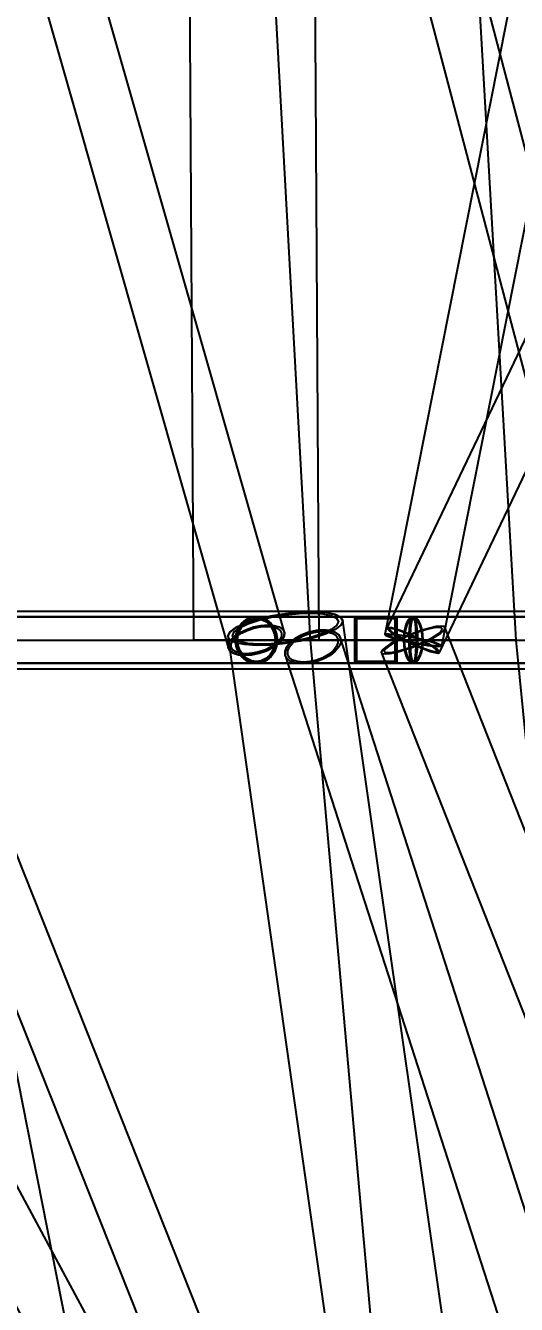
# Model space of a CAD drawing. Header units: millimetres. Extents: x -35150 to 1012618, y -518 to 497000.
# Drawn here: x 19118 to 23409, y 44193 to 55371 of the extents above; entities that cross this region are included whole.
import ezdxf

# ---------------------------------------------------------------- set-up
doc = ezdxf.new("R2010")
doc.units = ezdxf.units.MM
doc.layers.add('D-STR-DIM', color=7, linetype='Continuous', lineweight=13)
doc.layers.add('D-STR-STRC', color=7, linetype='Continuous', lineweight=25)
doc.styles.add('OpenSansCondensed-Light', font='OpenSansCondensed-Light.ttf')
doc.styles.add('TOWER_UNICODE', font='Arial Unicode.ttf')
doc.dimstyles.new('EZDXF', dxfattribs={"dimtxt": 0.25, "dimasz": 0.175, "dimexe": 0.375, "dimexo": 0.125, "dimgap": 0.1, "dimtad": 1, "dimlfac": 100, "dimzin": 12, "dimdsep": 46, "dimtxsty": 'OpenSansCondensed-Light', "dimblk": 'ARCHTICK', "dimcen": 2.5, "dimazin": 3, "dimtfac": 0.5, "dimtmove": 2, "dimatfit": 3})

# ---------------------------------------------------------------- blocks, each defined once
blk = doc.blocks.new('_ARCHTICK')
at = {"color": 0, "linetype": 'BYBLOCK', "const_width": 0.15}
blk.add_lwpolyline([(-0.5, -0.5), (0.5, 0.5)], dxfattribs=at)

msp = doc.modelspace()

# ---------------------------------------------------------------- linework, layer by layer
at = {"layer": 'D-STR-STRC'}
for points in [[(27218.6, 75049), (22257.6, 50049), (22266.1, 50040.8), (22291, 50029.8), (22330.6, 50016.8), (22382.2, 50002.6), (22442.3, 49988.3), (22506.8, 49974.8), (22571.3, 49963), (22631.4, 49953.7), (22683, 49947.5), (22722.6, 49945), (22747.5, 49946.2), (22756, 49951), (27717, 74951)], [(28251.9, 62610), (22277.9, 50110), (22280.9, 50098.7), (22299.2, 50080.5), (22331.7, 50057), (22376.1, 50029.5), (22429.4, 50000), (22488, 49970.5), (22547.9, 49943), (22605, 49919.5), (22655.4, 49901.3), (22695.7, 49890), (22723, 49886.1), (22735.7, 49890), (28709.7, 62390)], [(17317.7, 62433.7), (20889.9, 49933.7), (20904.7, 49906.2), (20935.1, 49885.1), (20979.2, 49871.9), (21033.9, 49867.4), (21095.5, 49871.9), (21159.8, 49885.1), (21222.4, 49906.2), (21279, 49933.7), (21325.8, 49965.7), (21359.6, 50000), (21378.2, 50034.3), (21380.1, 50066.3), (17807.9, 62566.3)], [(20813.9, 62433), (24112, 49933), (24129.6, 49905.2), (24162.6, 49883.9), (24209, 49870.5), (24265.4, 49865.9), (24328, 49870.5), (24392.6, 49883.9), (24454.8, 49905.2), (24510.3, 49933), (24555.4, 49965.3), (24586.9, 50000), (24602.8, 50034.7), (24601.9, 50067), (21303.8, 62567)], [(15185.2, 49796.8), (22506.8, 49796.8), (22514, 49803.7), (22520.6, 49824), (22526.3, 49856.3), (22530.7, 49898.4), (22533.5, 49947.4), (22534.4, 50000), (22533.5, 50052.6), (22530.7, 50101.6), (22526.3, 50143.7), (22520.6, 50176), (22514, 50196.3), (22506.8, 50203.2), (15185.2, 50203.2)], [(20739.4, 37597.7), (18251.1, 50197.7), (18226, 50238.2), (18168.7, 50269.2), (18083, 50288.7), (17974.8, 50295.4), (17851.4, 50288.7), (17721.4, 50269.2), (17593.4, 50238.2), (17476.3, 50197.7), (17378, 50150.6), (17305.2, 50100), (17262.9, 50049.4), (17254, 50002.3), (19742.4, 37402.3)], [(17497.3, 49796.8), (21135, 49796.8), (21181.3, 49803.7), (21224.4, 49824), (21261.4, 49856.3), (21289.8, 49898.4), (21307.7, 49947.4), (21313.8, 50000), (21307.7, 50052.6), (21289.8, 50101.6), (21261.4, 50143.7), (21224.4, 50176), (21181.3, 50196.3), (21135, 50203.2), (17497.3, 50203.2)], [(23694.1, 37567.2), (21892.1, 50167.2), (21875, 50198.7), (21824.7, 50223.5), (21744.7, 50239.9), (21640.5, 50246.7), (21519.1, 50243.6), (21388.9, 50230.6), (21258.6, 50208.8), (21137.3, 50179.5), (21033.1, 50144.8), (20953.1, 50107.1), (20902.8, 50068.9), (20885.7, 50032.8), (22687.7, 37432.8)], [(24356.9, 50203.2), (21135, 50203.2), (21087.4, 50196.3), (21043.1, 50176), (21005, 50143.7), (20975.8, 50101.6), (20957.4, 50052.6), (20951.2, 50000), (20957.4, 49947.4), (20975.8, 49898.4), (21005, 49856.3), (21043.1, 49824), (21087.4, 49803.7), (21135, 49796.8), (24356.9, 49796.8)], [(27618.8, 50203.2), (22506.8, 50203.2), (22484.4, 50196.3), (22463.5, 50176), (22445.6, 50143.7), (22431.8, 50101.6), (22423.2, 50052.6), (22420.2, 50000), (22423.2, 49947.4), (22431.8, 49898.4), (22445.6, 49856.3), (22463.5, 49824), (22484.4, 49803.7), (22506.8, 49796.8), (27618.8, 49796.8)], [(29524.1, 50203.2), (22506.8, 50203.2), (22497.2, 50196.3), (22488.2, 50176), (22480.5, 50143.7), (22474.6, 50101.6), (22470.8, 50052.6), (22469.6, 50000), (22470.8, 49947.4), (22474.6, 49898.4), (22480.5, 49856.3), (22488.2, 49824), (22497.2, 49803.7), (22506.8, 49796.8), (29524.1, 49796.8)], [(29524.1, 50203.2), (22506.8, 50203.2), (22497.2, 50196.3), (22488.2, 50176), (22480.5, 50143.7), (22474.6, 50101.6), (22470.8, 50052.6), (22469.6, 50000), (22470.8, 49947.4), (22474.6, 49898.4), (22480.5, 49856.3), (22488.2, 49824), (22497.2, 49803.7), (22506.8, 49796.8), (29524.1, 49796.8)], [(23165.7, 37740.4), (18265.9, 50069.2), (18249.5, 50103), (18217.9, 50128.9), (18173.2, 50145.2), (18118.5, 50150.7), (18057.5, 50145.2), (17994.3, 50128.9), (17933.3, 50103), (17878.6, 50069.2), (17834, 50029.9), (17802.5, 49987.7), (17786.2, 49945.5), (17786.2, 49906.2), (22686, 37577.4)], [(25819.5, 37784.1), (21872, 50015.3), (21854.9, 50046.1), (21822.4, 50069.8), (21776.8, 50084.6), (21721.1, 50089.7), (21659.1, 50084.6), (21595.1, 50069.8), (21533.5, 50046.1), (21478.3, 50015.3), (21433.4, 49979.4), (21401.9, 49940.9), (21385.9, 49902.4), (21386.4, 49866.5), (25333.9, 37635.3)], [(27716.4, 37605.2), (22786.6, 50105.2), (22778.1, 50117.3), (22751.2, 50121.4), (22707.6, 50117.3), (22650.3, 50105.2), (22583.3, 50085.9), (22511, 50060.7), (22438.4, 50031.4), (22370.5, 50000), (22311.9, 49968.6), (22266.6, 49939.3), (22237.6, 49914.1), (22227, 49894.8), (27156.8, 37394.8)], [(22969.7, 37920.8), (16471.6, 50010.3), (16456.9, 50006.2), (16428.1, 49994.2), (16387.1, 49975), (16336.8, 49949.9), (16280.5, 49920.8), (16222, 49889.5), (16165.5, 49858.3), (16114.6, 49829.1), (16073, 49804.1), (16043.4, 49784.9), (16027.8, 49772.9), (16027.3, 49768.7), (22525.4, 37679.2)]]:
    msp.add_lwpolyline(points, dxfattribs=at)
for points in [[(20510, 62500), (20585, 50000), (21685, 50000), (21607.7, 62500)], [(20919, 62500), (21606.8, 50000), (23406.8, 50000), (22686, 62500)], [(5244.4, 49750), (27743.8, 49750), (27743.8, 50250), (5244.4, 50250)], [(13803.1, 49800), (27643, 49800), (27643, 50200), (13803.1, 50200)], [(15416.1, 49800), (22354.8, 49800), (22354.8, 50200), (15416.1, 50200)], [(21388.9, 49969.4), (21258.6, 49956.4), (21137.3, 49953.3), (21033.1, 49960.1), (20953.1, 49976.5), (20902.8, 50001.3), (20885.7, 50032.8), (20902.8, 50068.9), (20953.1, 50107.1), (21033.1, 50144.8), (21137.3, 50179.5), (21258.6, 50208.8), (21388.9, 50230.6), (21519.1, 50243.6), (21640.5, 50246.7), (21744.7, 50239.9), (21824.7, 50223.5), (21875, 50198.7), (21892.1, 50167.2), (21875, 50131.1), (21824.7, 50092.9), (21744.7, 50055.2), (21640.5, 50020.5), (21519.1, 49991.2)], [(21388.9, 49979.7), (21268.9, 49967.7), (21157.1, 49964.8), (21061.1, 49971.1), (20987.4, 49986.2), (20941.1, 50009), (20925.3, 50038.1), (20941.1, 50071.3), (20987.4, 50106.5), (21061.1, 50141.3), (21157.1, 50173.2), (21268.9, 50200.2), (21388.9, 50220.3), (21508.9, 50232.3), (21620.7, 50235.2), (21716.7, 50228.9), (21790.4, 50213.8), (21836.7, 50191), (21852.5, 50161.9), (21836.7, 50128.7), (21790.4, 50093.5), (21716.7, 50058.7), (21620.7, 50026.8), (21508.9, 49999.8)], [(21318.8, 50000), (21312.6, 49947.4), (21294.2, 49898.4), (21265, 49856.3), (21226.9, 49824), (21182.6, 49803.7), (21135, 49796.8), (21087.4, 49803.7), (21043.1, 49824), (21005, 49856.3), (20975.8, 49898.4), (20957.4, 49947.4), (20951.2, 50000), (20957.4, 50052.6), (20975.8, 50101.6), (21005, 50143.7), (21043.1, 50176), (21087.4, 50196.3), (21135, 50203.2), (21182.6, 50196.3), (21226.9, 50176), (21265, 50143.7), (21294.2, 50101.6), (21312.6, 50052.6)], [(21313.8, 50000), (21307.7, 49947.4), (21289.8, 49898.4), (21261.4, 49856.3), (21224.4, 49824), (21181.3, 49803.7), (21135, 49796.8), (21088.7, 49803.7), (21045.6, 49824), (21008.6, 49856.3), (20980.2, 49898.4), (20962.3, 49947.4), (20956.2, 50000), (20962.3, 50052.6), (20980.2, 50101.6), (21008.6, 50143.7), (21045.6, 50176), (21088.7, 50196.3), (21135, 50203.2), (21181.3, 50196.3), (21224.4, 50176), (21261.4, 50143.7), (21289.8, 50101.6), (21307.7, 50052.6)], [(21994.9, 49800), (27802.8, 49800), (27802.8, 50200), (21994.9, 50200)], [(21994.9, 50200), (22363, 50200), (22363, 49800), (21994.9, 49800)], [(22002.2, 49800), (29700.9, 49800), (29700.9, 50200), (22002.2, 50200)], [(22002.2, 50200), (22355.7, 50200), (22355.7, 49800), (22002.2, 49800)], [(22003.1, 50200), (22354.8, 50200), (22354.8, 49800), (22003.1, 49800)], [(22420.2, 50000), (22423.2, 49947.4), (22431.8, 49898.4), (22445.6, 49856.3), (22463.5, 49824), (22484.4, 49803.7), (22506.8, 49796.8), (22529.2, 49803.7), (22550.1, 49824), (22568, 49856.3), (22581.8, 49898.4), (22590.5, 49947.4), (22593.4, 50000), (22590.5, 50052.6), (22581.8, 50101.6), (22568, 50143.7), (22550.1, 50176), (22529.2, 50196.3), (22506.8, 50203.2), (22484.4, 50196.3), (22463.5, 50176), (22445.6, 50143.7), (22431.8, 50101.6), (22423.2, 50052.6)], [(22544.1, 50000), (22542.8, 49947.4), (22539.1, 49898.4), (22533.1, 49856.3), (22525.4, 49824), (22516.5, 49803.7), (22506.8, 49796.8), (22497.2, 49803.7), (22488.2, 49824), (22480.5, 49856.3), (22474.6, 49898.4), (22470.8, 49947.4), (22469.6, 50000), (22470.8, 50052.6), (22474.6, 50101.6), (22480.5, 50143.7), (22488.2, 50176), (22497.2, 50196.3), (22506.8, 50203.2), (22516.5, 50196.3), (22525.4, 50176), (22533.1, 50143.7), (22539.1, 50101.6), (22542.8, 50052.6)], [(22544.1, 50000), (22542.8, 49947.4), (22539.1, 49898.4), (22533.1, 49856.3), (22525.4, 49824), (22516.5, 49803.7), (22506.8, 49796.8), (22497.2, 49803.7), (22488.2, 49824), (22480.5, 49856.3), (22474.6, 49898.4), (22470.8, 49947.4), (22469.6, 50000), (22470.8, 50052.6), (22474.6, 50101.6), (22480.5, 50143.7), (22488.2, 50176), (22497.2, 50196.3), (22506.8, 50203.2), (22516.5, 50196.3), (22525.4, 50176), (22533.1, 50143.7), (22539.1, 50101.6), (22542.8, 50052.6)], [(22534.4, 50000), (22533.5, 49947.4), (22530.7, 49898.4), (22526.3, 49856.3), (22520.6, 49824), (22514, 49803.7), (22506.8, 49796.8), (22499.7, 49803.7), (22493, 49824), (22487.3, 49856.3), (22482.9, 49898.4), (22480.2, 49947.4), (22479.2, 50000), (22480.2, 50052.6), (22482.9, 50101.6), (22487.3, 50143.7), (22493, 50176), (22499.7, 50196.3), (22506.8, 50203.2), (22514, 50196.3), (22520.6, 50176), (22526.3, 50143.7), (22530.7, 50101.6), (22533.5, 50052.6)], [(21359.6, 50000), (21325.8, 49965.7), (21279, 49933.7), (21222.4, 49906.2), (21159.8, 49885.1), (21095.5, 49871.9), (21033.9, 49867.4), (20979.2, 49871.9), (20935.1, 49885.1), (20904.7, 49906.2), (20889.9, 49933.7), (20891.9, 49965.7), (20910.4, 50000), (20944.2, 50034.3), (20991, 50066.3), (21047.6, 50093.8), (21110.2, 50114.9), (21174.5, 50128.1), (21236.1, 50132.6), (21290.8, 50128.1), (21334.9, 50114.9), (21365.3, 50093.8), (21380.1, 50066.3), (21378.2, 50034.3)], [(21337.5, 50000), (21307, 49969), (21264.8, 49940.2), (21213.8, 49915.4), (21157.3, 49896.4), (21099.4, 49884.5), (21043.9, 49880.4), (20994.5, 49884.5), (20954.8, 49896.4), (20927.3, 49915.4), (20914, 49940.2), (20915.8, 49969), (20932.5, 50000), (20963, 50031), (21005.2, 50059.8), (21056.2, 50084.6), (21112.7, 50103.6), (21170.6, 50115.5), (21226.2, 50119.6), (21275.5, 50115.5), (21315.2, 50103.6), (21342.7, 50084.6), (21356, 50059.8), (21354.2, 50031)], [(21304.4, 50000), (21298.6, 49951.5), (21281.7, 49906.4), (21254.8, 49867.6), (21219.7, 49837.9), (21178.8, 49819.2), (21135, 49812.8), (21091.2, 49819.2), (21050.3, 49837.9), (21015.2, 49867.6), (20988.3, 49906.4), (20971.4, 49951.5), (20965.6, 50000), (20971.4, 50048.5), (20988.3, 50093.6), (21015.2, 50132.4), (21050.3, 50162.1), (21091.2, 50180.8), (21135, 50187.2), (21178.8, 50180.8), (21219.7, 50162.1), (21254.8, 50132.4), (21281.7, 50093.6), (21298.6, 50048.5)], [(21299.7, 50000), (21294.1, 49951.5), (21277.6, 49906.4), (21251.5, 49867.6), (21217.3, 49837.9), (21177.6, 49819.2), (21135, 49812.8), (21092.4, 49819.2), (21052.7, 49837.9), (21018.5, 49867.6), (20992.4, 49906.4), (20975.9, 49951.5), (20970.3, 50000), (20975.9, 50048.5), (20992.4, 50093.6), (21018.5, 50132.4), (21052.7, 50162.1), (21092.4, 50180.8), (21135, 50187.2), (21177.6, 50180.8), (21217.3, 50162.1), (21251.5, 50132.4), (21277.6, 50093.6), (21294.1, 50048.5)], [(21856.5, 49940.9), (21825, 49902.4), (21780.1, 49866.5), (21724.9, 49835.7), (21663.3, 49812), (21599.3, 49797.2), (21537.3, 49792.1), (21481.6, 49797.2), (21436, 49812), (21403.5, 49835.7), (21386.4, 49866.5), (21385.9, 49902.4), (21401.9, 49940.9), (21433.4, 49979.4), (21478.3, 50015.3), (21533.5, 50046.1), (21595.1, 50069.8), (21659.1, 50084.6), (21721.1, 50089.7), (21776.8, 50084.6), (21822.4, 50069.8), (21854.9, 50046.1), (21872, 50015.3), (21872.5, 49979.4)], [(22006, 50188), (22351.9, 50188), (22351.9, 49812), (22006, 49812)], [(22012.8, 50188), (22345.1, 50188), (22345.1, 49812), (22012.8, 49812)], [(22013.6, 50188), (22344.3, 50188), (22344.3, 49812), (22013.6, 49812)], [(22370.5, 50000), (22311.9, 49968.6), (22266.6, 49939.3), (22237.6, 49914.1), (22227, 49894.8), (22235.5, 49882.7), (22262.4, 49878.6), (22306, 49882.7), (22363.3, 49894.8), (22430.4, 49914.1), (22502.6, 49939.3), (22575.2, 49968.6), (22643.1, 50000), (22701.7, 50031.4), (22747, 50060.7), (22776, 50085.9), (22786.6, 50105.2), (22778.1, 50117.3), (22751.2, 50121.4), (22707.6, 50117.3), (22650.3, 50105.2), (22583.3, 50085.9), (22511, 50060.7), (22438.4, 50031.4)], [(22383.3, 50000), (22330.1, 49971.5), (22289, 49944.9), (22262.8, 49922.1), (22253.1, 49904.6), (22260.8, 49893.6), (22285.2, 49889.9), (22324.8, 49893.6), (22376.7, 49904.6), (22437.5, 49922.1), (22503, 49944.9), (22568.8, 49971.5), (22630.4, 50000), (22683.5, 50028.5), (22724.6, 50055.1), (22750.9, 50077.9), (22760.5, 50095.4), (22752.8, 50106.4), (22728.4, 50110.1), (22688.9, 50106.4), (22636.9, 50095.4), (22576.1, 50077.9), (22510.6, 50055.1), (22444.8, 50028.5)], [(22584.2, 50000), (22637.5, 49970.5), (22681.9, 49943), (22714.4, 49919.5), (22732.8, 49901.3), (22735.7, 49890), (22723, 49886.1), (22695.7, 49890), (22655.4, 49901.3), (22605, 49919.5), (22547.9, 49943), (22488, 49970.5), (22429.4, 50000), (22376.1, 50029.5), (22331.7, 50057), (22299.2, 50080.5), (22280.9, 50098.7), (22277.9, 50110), (22290.6, 50113.9), (22318, 50110), (22358.2, 50098.7), (22408.6, 50080.5), (22465.7, 50057), (22525.6, 50029.5)], [(22576.6, 50000), (22624.7, 49973.4), (22664.7, 49948.6), (22694, 49927.4), (22710.5, 49911.1), (22713.2, 49900.8), (22701.8, 49897.3), (22677.1, 49900.8), (22640.8, 49911.1), (22595.3, 49927.4), (22543.9, 49948.6), (22489.9, 49973.4), (22437.1, 50000), (22389, 50026.6), (22348.9, 50051.4), (22319.6, 50072.6), (22303.1, 50088.9), (22300.5, 50099.2), (22311.9, 50102.7), (22336.6, 50099.2), (22372.9, 50088.9), (22418.3, 50072.6), (22469.7, 50051.4), (22523.7, 50026.6)], [(22427, 50000), (22429.8, 49951.5), (22437.7, 49906.4), (22450.4, 49867.6), (22466.9, 49837.9), (22486.2, 49819.2), (22506.8, 49812.8), (22527.5, 49819.2), (22546.7, 49837.9), (22563.2, 49867.6), (22575.9, 49906.4), (22583.9, 49951.5), (22586.6, 50000), (22583.9, 50048.5), (22575.9, 50093.6), (22563.2, 50132.4), (22546.7, 50162.1), (22527.5, 50180.8), (22506.8, 50187.2), (22486.2, 50180.8), (22466.9, 50162.1), (22450.4, 50132.4), (22437.7, 50093.6), (22429.8, 50048.5)], [(22541.1, 50000), (22540, 49951.5), (22536.5, 49906.4), (22531.1, 49867.6), (22524, 49837.9), (22515.7, 49819.2), (22506.8, 49812.8), (22497.9, 49819.2), (22489.7, 49837.9), (22482.6, 49867.6), (22477.1, 49906.4), (22473.7, 49951.5), (22472.5, 50000), (22473.7, 50048.5), (22477.1, 50093.6), (22482.6, 50132.4), (22489.7, 50162.1), (22497.9, 50180.8), (22506.8, 50187.2), (22515.7, 50180.8), (22524, 50162.1), (22531.1, 50132.4), (22536.5, 50093.6), (22540, 50048.5)], [(22541.1, 50000), (22540, 49951.5), (22536.5, 49906.4), (22531.1, 49867.6), (22524, 49837.9), (22515.7, 49819.2), (22506.8, 49812.8), (22497.9, 49819.2), (22489.7, 49837.9), (22482.6, 49867.6), (22477.1, 49906.4), (22473.7, 49951.5), (22472.5, 50000), (22473.7, 50048.5), (22477.1, 50093.6), (22482.6, 50132.4), (22489.7, 50162.1), (22497.9, 50180.8), (22506.8, 50187.2), (22515.7, 50180.8), (22524, 50162.1), (22531.1, 50132.4), (22536.5, 50093.6), (22540, 50048.5)], [(22532.2, 50000), (22531.4, 49951.5), (22528.8, 49906.4), (22524.8, 49867.6), (22519.5, 49837.9), (22513.4, 49819.2), (22506.8, 49812.8), (22500.2, 49819.2), (22494.1, 49837.9), (22488.8, 49867.6), (22484.8, 49906.4), (22482.3, 49951.5), (22481.4, 50000), (22482.3, 50048.5), (22484.8, 50093.6), (22488.8, 50132.4), (22494.1, 50162.1), (22500.2, 50180.8), (22506.8, 50187.2), (22513.4, 50180.8), (22519.5, 50162.1), (22524.8, 50132.4), (22528.8, 50093.6), (22531.4, 50048.5)], [(21685, 50000), (21666.3, 50000), (21611.3, 50000), (21523.9, 50000), (21410, 50000), (21277.4, 50000), (21135, 50000), (20992.7, 50000), (20860, 50000), (20746.1, 50000), (20658.7, 50000), (20603.7, 50000), (20585, 50000), (20603.7, 50000), (20658.7, 50000), (20746.1, 50000), (20860, 50000), (20992.7, 50000), (21135, 50000), (21277.4, 50000), (21410, 50000), (21523.9, 50000), (21611.3, 50000), (21666.3, 50000)], [(21660, 50000), (21642.1, 50000), (21589.7, 50000), (21506.2, 50000), (21397.5, 50000), (21270.9, 50000), (21135, 50000), (20999.1, 50000), (20872.5, 50000), (20763.8, 50000), (20680.3, 50000), (20627.9, 50000), (20610, 50000), (20627.9, 50000), (20680.3, 50000), (20763.8, 50000), (20872.5, 50000), (20999.1, 50000), (21135, 50000), (21270.9, 50000), (21397.5, 50000), (21506.2, 50000), (21589.7, 50000), (21642.1, 50000)], [(21834.1, 49940.9), (21805.7, 49906.2), (21765.2, 49873.8), (21715.5, 49846), (21659.9, 49824.7), (21602.2, 49811.3), (21546.4, 49806.7), (21496.1, 49811.3), (21455, 49824.7), (21425.7, 49846), (21410.3, 49873.8), (21409.8, 49906.2), (21424.3, 49940.9), (21452.7, 49975.6), (21493.2, 50008), (21542.9, 50035.8), (21598.5, 50057.1), (21656.2, 50070.5), (21712, 50075.1), (21762.3, 50070.5), (21803.4, 50057.1), (21832.7, 50035.8), (21848.1, 50008), (21848.6, 49975.6)], [(21606.8, 50000), (22720.1, 37500), (24645.1, 37500), (23406.8, 50000)], [(23406.8, 50000), (23376.1, 50000), (23286.2, 50000), (23143.2, 50000), (22956.8, 50000), (22739.8, 50000), (22506.8, 50000), (22273.9, 50000), (22056.8, 50000), (21870.4, 50000), (21727.4, 50000), (21637.5, 50000), (21606.8, 50000), (21637.5, 50000), (21727.4, 50000), (21870.4, 50000), (22056.8, 50000), (22273.9, 50000), (22506.8, 50000), (22739.8, 50000), (22956.8, 50000), (23143.2, 50000), (23286.2, 50000), (23376.1, 50000)], [(22506.8, 49974.8), (22442.3, 49988.3), (22382.2, 50002.6), (22330.6, 50016.8), (22291, 50029.8), (22266.1, 50040.8), (22257.6, 50049), (22266.1, 50053.8), (22291, 50055), (22330.6, 50052.5), (22382.2, 50046.3), (22442.3, 50037), (22506.8, 50025.2), (22571.3, 50011.7), (22631.4, 49997.4), (22683, 49983.2), (22722.6, 49970.2), (22747.5, 49959.2), (22756, 49951), (22747.5, 49946.2), (22722.6, 49945), (22683, 49947.5), (22631.4, 49953.7), (22571.3, 49963)], [(22506.8, 49977.3), (22448.7, 49989.5), (22394.5, 50002.4), (22348, 50015.1), (22312.3, 50026.9), (22289.8, 50036.8), (22282.2, 50044.1), (22289.8, 50048.5), (22312.3, 50049.6), (22348, 50047.3), (22394.5, 50041.8), (22448.7, 50033.4), (22506.8, 50022.7), (22565, 50010.5), (22619.1, 49997.6), (22665.7, 49984.9), (22701.4, 49973.1), (22723.8, 49963.2), (22731.5, 49955.9), (22723.8, 49951.5), (22701.4, 49950.4), (22665.7, 49952.7), (22619.1, 49958.2), (22565, 49966.6)]]:
    msp.add_lwpolyline(points, close=True, dxfattribs=at)

# ---------------------------------------------------------------- dimensions: what is measured, and where the dimension line sits
at = {"layer": 'D-STR-DIM'}
msp.add_linear_dim(base=(45000, 0), p1=(0, 0), p2=(0, 50000), angle=90, dimstyle='EZDXF', override={"dimtxt": 2100, "dimasz": 937.5, "dimexe": 525, "dimexo": 450, "dimgap": 525, "dimtad": 1, "dimdec": 0, "dimlfac": 1, "dimlunit": 2, "dimtxsty": 'TOWER_UNICODE', "dimclrd": 7, "dimclre": 7, "dimclrt": 7}, dxfattribs=at).render()

doc.saveas('drawing.dxf')
